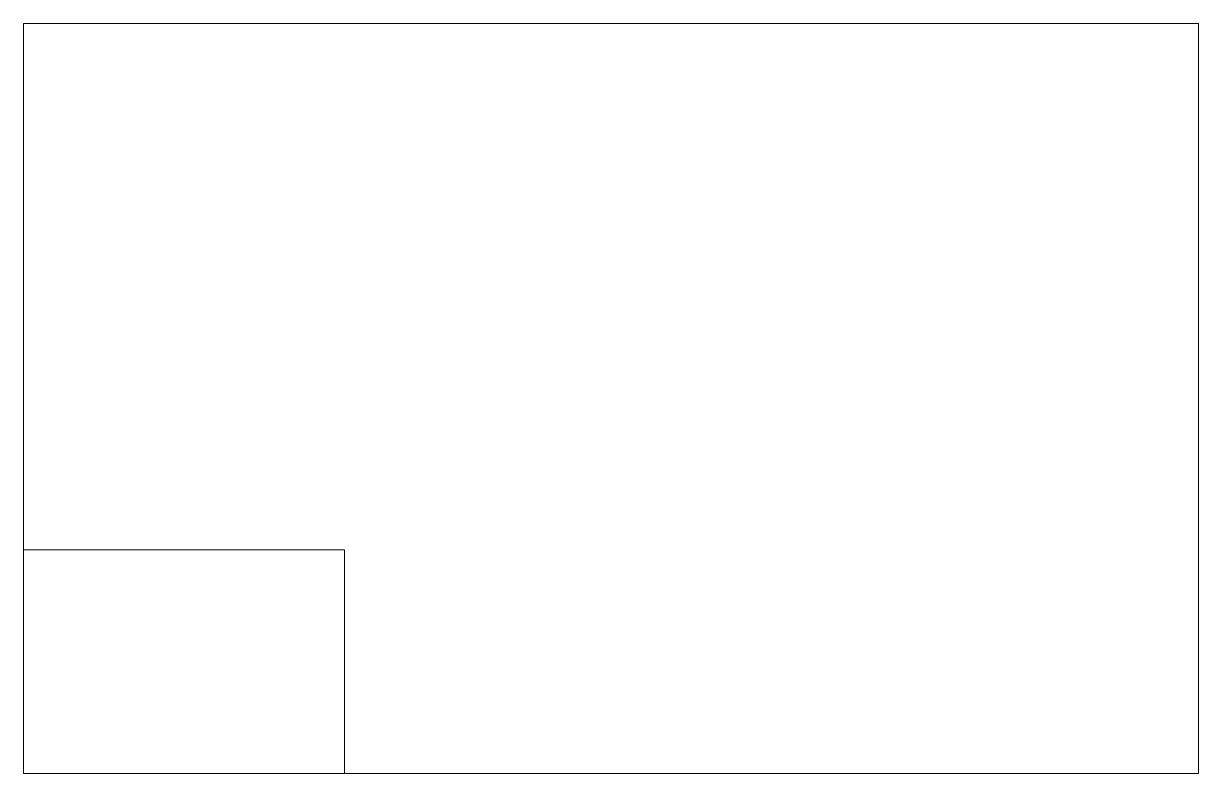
# Paper-space layout 'CIMENTACIÓN' of a CAD drawing. Header units: millimetres. Extents: x 1 to 89.3, y 0.8 to 57.1.
# The model-space entities are those that its viewports show. They can reach past a viewport. Long polylines and large blocks are cut down to what shows.
import ezdxf

# ---------------------------------------------------------------- set-up
doc = ezdxf.new("R2010")
doc.units = ezdxf.units.MM
doc.header["$MEASUREMENT"] = 0
doc.linetypes.add('Xrefplvh$0$DASHDOT', pattern=[1, 0.5, -0.25, 0, -0.25])
doc.layers.add('L1', color=1, linetype='Continuous')
doc.layers.add('Vigueta', color=6, linetype='Xrefplvh$0$DASHDOT')

msp = doc.modelspace()

# ---------------------------------------------------------------- hatches: boundary and pattern name
at = {"layer": 'L1'}
h = msp.add_hatch(color=256, dxfattribs=at)
h.set_gradient(color1=(0, 0, 255), one_color=1, tint=1, name='SPHERICAL')
edge = h.paths.add_edge_path()
edge.add_line((-58.44798, -19.80149), (-58.31933, -19.80149))
edge = h.paths.add_edge_path()
edge.add_line((-58.38365, -19.73716), (-58.38365, -19.86581))

psp = doc.layouts.new('CIMENTACIÓN')

# ---------------------------------------------------------------- viewports
at = {"layer": 'Vigueta'}
psp.add_viewport(center=(45.174, 28.955), size=(88.247, 56.30945), view_center_point=(-25.69124, -38.05912), view_height=56.3094517, dxfattribs=at)
psp.add_viewport(center=(13.104, 9.194), size=(24.107, 16.78869), view_center_point=(-42.22721, -77.04205), view_height=4.1971733, status=3, dxfattribs=at)

doc.saveas('drawing.dxf')
